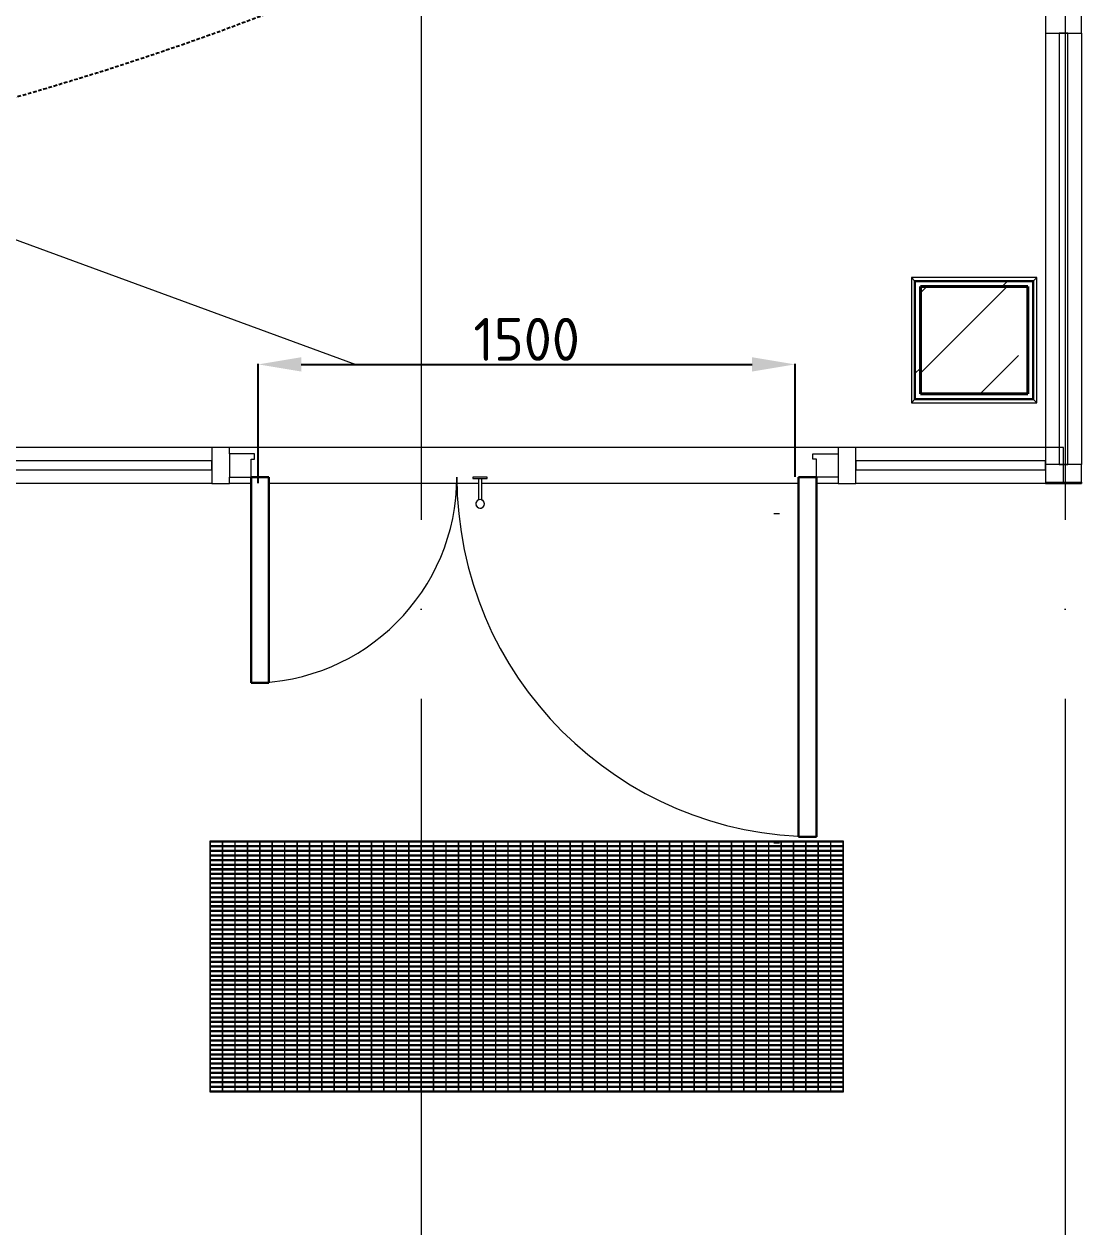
# Model space of a CAD drawing. Header units: millimetres. Extents: x -695119 to 412940, y -249585 to 622758.
# Drawn here: x 143302 to 146291, y 54407 to 57769 of the extents above; entities that cross this region are included whole.
import ezdxf

# ---------------------------------------------------------------- set-up
doc = ezdxf.new("R2010")
doc.units = ezdxf.units.MM
for name, pattern in [('ADSK_Линия сетки', [25, 20, -2.5, 0, -2.5]), ('ADSK_Невидимые', [5, 3, -2]), ('DASH', [0.75, 0.5, -0.25])]:
    doc.linetypes.add(name, pattern=pattern)
doc.layers.add('_19D-Телекоммуникационные шкафы', color=7, linetype='Continuous')
for name, color, linetype, lineweight in [('Витраж', 252, 'Continuous', 9), ('Двери', 8, 'Continuous', 9), ('Лестницы', 8, 'Continuous', 9), ('Линии', 7, 'Continuous', 9), ('Несущие колонны', 252, 'Continuous', 18), ('Обобщенные модели', 8, 'Continuous', 18), ('Ограждение', 8, 'Continuous', 9), ('Оси', 252, 'Continuous', 9), ('Панели витража', 8, 'Continuous', 9), ('Перекрытие', 252, 'Continuous', 18), ('Стены наружные', 252, 'Continuous', 18), ('ТХ Текст', 251, 'Continuous', 0)]:
    doc.layers.add(name, color=color, linetype=linetype, lineweight=lineweight)
doc.styles.get("Standard").update_dxf_attribs({"font": ''})
doc.styles.get('Standard').set_extended_font_data('GOST type B')
doc.dimstyles.new('ISO-25', dxfattribs={"dimtxt": 2.5, "dimasz": 2.5, "dimexe": 1.25, "dimexo": 0.625, "dimtad": 1, "dimtxsty": 'Standard', "dimcen": 2.5, "dimadec": 0, "dimazin": 0, "dimtfac": 1, "dimtmove": 0, "dimatfit": 3, "dimfxl": 1, "dimarcsym": 0})

# ---------------------------------------------------------------- blocks, each defined once
blk = doc.blocks.new('1 этаж')
at = {"layer": 'Несущие колонны', "lineweight": 9, "true_color": 0x636466}
h = blk.add_hatch(dxfattribs=at)
h.set_pattern_fill('FP_11', color=251, style=0, pattern_type=2)
h.set_pattern_definition([(45, (-32121.82, 98), (-224.5064, 224.5064), []), (45, (-31897.32, 98), (-224.5064, 224.5064), [396.875, -79.375, 3.353, -76.022])])
h.paths.add_polyline_path([(-28712.8, -24441.7), (-28712.8, -24141.7), (-29012.8, -24141.7), (-29012.8, -24441.7), (-28739.2, -24441.7)])
at = {"layer": 'Витраж', "color": 251, "lineweight": 18, "true_color": 0x636466, "extrusion": (0, 0, -1)}
for p, q in [((-28662.8, -23383.7), (-28662.8, -23433.7)), ((-28562.8, -23433.7), (-28562.8, -23383.7)), ((-28662.8, -23433.7), (-28562.8, -23433.7)), ((-30942.8, -24591.7), (-30992.8, -24591.7)), ((-30992.8, -24591.7), (-30992.8, -24691.7)), ((-30942.8, -24609.2), (-30942.8, -24591.7)), ((-29192.8, -24591.7), (-29242.8, -24591.7)), ((-29242.8, -24591.7), (-29242.8, -24609.2)), ((-29192.8, -24691.7), (-29192.8, -24591.7)), ((-28612.8, -24591.7), (-28662.8, -24591.7)), ((-28662.8, -24591.7), (-28662.8, -24691.7)), ((-28612.8, -24691.7), (-28612.8, -24591.7)), ((-30992.8, -24691.7), (-30942.8, -24691.7)), ((-30942.8, -24691.7), (-30942.8, -24674.2)), ((-29242.8, -24674.2), (-29242.8, -24691.7)), ((-29242.8, -24691.7), (-29192.8, -24691.7)), ((-28662.8, -24691.7), (-28612.8, -24691.7))]:
    blk.add_line(p, q, dxfattribs=at)
at = {"layer": 'Витраж', "color": 251, "true_color": 0x636466}
for p, q in [((-28662.8, -23433.7), (-28662.8, -24591.7)), ((-28562.8, -23433.7), (-28562.8, -24638.7)), ((-30992.8, -24591.7), (-32032.8, -24591.7)), ((-29242.8, -24591.7), (-30942.8, -24591.7)), ((-28662.8, -24591.7), (-29192.8, -24591.7)), ((-30992.8, -24691.7), (-32032.8, -24691.7)), ((-30882.8, -24691.7), (-30942.8, -24691.7)), ((-30247.5, -24691.7), (-30832.8, -24691.7)), ((-29352.8, -24691.7), (-30238.1, -24691.7)), ((-29242.8, -24691.7), (-29302.8, -24691.7)), ((-28662.8, -24691.7), (-29192.8, -24691.7))]:
    blk.add_line(p, q, dxfattribs=at)
at = {"layer": 'Витраж', "color": 251, "lineweight": 18, "true_color": 0x636466}
for p, q in [((-28562.8, -24638.7), (-28662.8, -24638.7)), ((-28662.8, -24638.7), (-28662.8, -24688.7)), ((-28562.8, -24688.7), (-28562.8, -24638.7)), ((-28662.8, -24688.7), (-28562.8, -24688.7))]:
    blk.add_line(p, q, dxfattribs=at)
at = {"layer": 'Двери', "color": 251, "true_color": 0x636466}
for p, q in [((-30942.8, -24609.2), (-30942.8, -24674.2)), ((-30872.8, -24609.2), (-30942.8, -24609.2)), ((-30882.8, -24674.2), (-30882.8, -24624.2)), ((-30882.8, -24624.2), (-30872.8, -24624.2)), ((-30872.8, -24624.2), (-30872.8, -24609.2)), ((-29312.8, -24609.2), (-29242.8, -24609.2)), ((-29312.8, -24624.2), (-29312.8, -24609.2)), ((-29302.8, -24624.2), (-29312.8, -24624.2)), ((-29302.8, -24674.2), (-29302.8, -24624.2)), ((-29242.8, -24609.2), (-29242.8, -24674.2)), ((-30942.8, -24674.2), (-30882.8, -24674.2)), ((-30262.8, -24674.2), (-30262.8, -24678.2)), ((-30262.8, -24674.2), (-30262.8, -24678.2)), ((-30222.8, -24674.2), (-30262.8, -24674.2)), ((-30262.1, -24674.2), (-30262.8, -24674.2)), ((-30262.1, -24674.2), (-30262.8, -24674.2)), ((-30262.1, -24674.2), (-30262.8, -24674.2)), ((-30262.8, -24678.2), (-30262.1, -24678.2)), ((-30262.8, -24678.2), (-30222.8, -24678.2)), ((-30262.8, -24678.2), (-30262.1, -24678.2)), ((-30262.8, -24678.2), (-30262.1, -24678.2)), ((-30247.8, -24678.2), (-30247.8, -24738.6)), ((-30237.8, -24738.7), (-30237.8, -24678.2)), ((-30222.8, -24674.2), (-30223.5, -24674.2)), ((-30222.8, -24674.2), (-30223.5, -24674.2)), ((-30222.8, -24674.2), (-30223.5, -24674.2)), ((-30223.5, -24678.2), (-30222.8, -24678.2)), ((-30223.5, -24678.2), (-30222.8, -24678.2)), ((-30223.5, -24678.2), (-30222.8, -24678.2)), ((-30222.8, -24678.2), (-30222.8, -24674.2)), ((-30222.8, -24678.2), (-30222.8, -24674.2)), ((-29242.8, -24674.2), (-29302.8, -24674.2))]:
    blk.add_line(p, q, dxfattribs=at)
at = {"layer": 'Двери', "color": 251, "lineweight": 30, "true_color": 0x636466}
for p, q in [((-30832.8, -24674.2), (-30882.8, -24674.2)), ((-30882.8, -24674.2), (-30882.8, -25249.2)), ((-30832.8, -25249.2), (-30832.8, -24674.2)), ((-29352.8, -25679.2), (-29352.8, -24674.2)), ((-29352.8, -24674.2), (-29302.8, -24674.2)), ((-29302.8, -24674.2), (-29302.8, -25679.2)), ((-30882.8, -25249.2), (-30832.8, -25249.2)), ((-29302.8, -25679.2), (-29352.8, -25679.2))]:
    blk.add_line(p, q, dxfattribs=at)
at = {"layer": 'Двери', "color": 251, "true_color": 0x636466}
for centre, radius, start, end in [((-30882.8, -24674.2), 575, 270, 0), ((-29302.8, -24674.2), 1005, 180, 270), ((-30242.8, -24749.2), 12, 0, 180), ((-30242.8, -24749.2), 12, 113.9342, 120), ((-30242.8, -24749.2), 12, 45, 66.0658), ((-30242.8, -24749.2), 12, 150, 180), ((-30242.8, -24749.2), 12, 180, 0), ((-30242.8, -24749.2), 12, 195, 255), ((-30242.8, -24749.2), 12, 270, 330), ((-30242.8, -24749.2), 12, 0, 30)]:
    blk.add_arc(centre, radius, start, end, dxfattribs=at)
at = {"layer": 'Лестницы', "color": 251, "true_color": 0x636466}
for p, q in [((-28562.8, -24691.7), (-28612.8, -24691.7)), ((-28562.8, -24688.7), (-28562.8, -24691.7))]:
    blk.add_line(p, q, dxfattribs=at)
at = {"layer": 'Линии', "color": 251, "linetype": 'ADSK_Невидимые', "ltscale": 100, "true_color": 0x636466}
for p, q in [((-29422.6, -24776.2), (-29406.3, -24776.2)), ((-29422.6, -25696.2), (-29406.3, -25696.2))]:
    blk.add_line(p, q, dxfattribs=at)
at = {"layer": 'Несущие колонны', "color": 251, "lineweight": 40, "true_color": 0x636466}
for p, q in [((-29012.8, -24441.7), (-29012.8, -24141.7)), ((-29012.8, -24141.7), (-28712.8, -24141.7)), ((-28712.8, -24141.7), (-29012.8, -24141.7)), ((-29012.8, -24141.7), (-29012.8, -24441.7)), ((-28712.8, -24141.7), (-28712.8, -24441.7)), ((-28712.8, -24441.7), (-28712.8, -24141.7)), ((-28712.8, -24441.7), (-29012.8, -24441.7)), ((-29012.8, -24441.7), (-28712.8, -24441.7))]:
    blk.add_line(p, q, dxfattribs=at)
at = {"layer": 'Обобщенные модели', "color": 251, "lineweight": 9, "true_color": 0x636466}
for p, q in [((-30996.1, -25691.7), (-30997.8, -25691.7)), ((-30997.8, -25691.7), (-30997.8, -26391.7)), ((-29227.8, -25691.7), (-30997.8, -25691.7)), ((-30997.8, -25691.7), (-30997.8, -25693.7)), ((-30997.8, -25693.7), (-29227.8, -25693.7)), ((-29227.8, -25704.7), (-30997.8, -25704.7)), ((-30997.8, -25704.7), (-30997.8, -25706.6)), ((-30997.8, -25706.6), (-29227.8, -25706.6)), ((-30996.1, -26391.7), (-30996.1, -25691.7)), ((-30961.5, -25691.7), (-30963.1, -25691.7)), ((-30963.1, -25691.7), (-30963.1, -26391.7)), ((-30961.5, -26391.7), (-30961.5, -25691.7)), ((-30926.8, -25691.7), (-30928.5, -25691.7)), ((-30928.5, -25691.7), (-30928.5, -26391.7)), ((-30926.8, -26391.7), (-30926.8, -25691.7)), ((-30892.1, -25691.7), (-30893.8, -25691.7)), ((-30893.8, -25691.7), (-30893.8, -26391.7)), ((-30892.1, -26391.7), (-30892.1, -25691.7)), ((-30857.4, -25691.7), (-30859.1, -25691.7)), ((-30859.1, -25691.7), (-30859.1, -26391.7)), ((-30857.4, -26391.7), (-30857.4, -25691.7)), ((-30822.8, -25691.7), (-30824.4, -25691.7)), ((-30824.4, -25691.7), (-30824.4, -26391.7)), ((-30822.8, -26391.7), (-30822.8, -25691.7)), ((-30788.1, -25691.7), (-30789.8, -25691.7)), ((-30789.8, -25691.7), (-30789.8, -26391.7)), ((-30788.1, -26391.7), (-30788.1, -25691.7)), ((-30753.4, -25691.7), (-30755.1, -25691.7)), ((-30755.1, -25691.7), (-30755.1, -26391.7)), ((-30753.4, -26391.7), (-30753.4, -25691.7)), ((-30718.7, -25691.7), (-30720.4, -25691.7)), ((-30720.4, -25691.7), (-30720.4, -26391.7)), ((-30718.7, -26391.7), (-30718.7, -25691.7)), ((-30684.1, -25691.7), (-30685.7, -25691.7)), ((-30685.7, -25691.7), (-30685.7, -26391.7)), ((-30684.1, -26391.7), (-30684.1, -25691.7)), ((-30649.4, -25691.7), (-30651.1, -25691.7)), ((-30651.1, -25691.7), (-30651.1, -26391.7)), ((-30649.4, -26391.7), (-30649.4, -25691.7)), ((-30614.7, -25691.7), (-30616.4, -25691.7)), ((-30616.4, -25691.7), (-30616.4, -26391.7)), ((-30614.7, -26391.7), (-30614.7, -25691.7)), ((-30580.1, -25691.7), (-30581.7, -25691.7)), ((-30581.7, -25691.7), (-30581.7, -26391.7)), ((-30580.1, -26391.7), (-30580.1, -25691.7)), ((-30545.4, -25691.7), (-30547.1, -25691.7)), ((-30547.1, -25691.7), (-30547.1, -26391.7)), ((-30545.4, -26391.7), (-30545.4, -25691.7)), ((-30510.7, -25691.7), (-30512.4, -25691.7)), ((-30512.4, -25691.7), (-30512.4, -26391.7)), ((-30510.7, -26391.7), (-30510.7, -25691.7)), ((-30476, -25691.7), (-30477.7, -25691.7)), ((-30477.7, -25691.7), (-30477.7, -26391.7)), ((-30476, -26391.7), (-30476, -25691.7)), ((-30441.4, -25691.7), (-30443, -25691.7)), ((-30443, -25691.7), (-30443, -26391.7)), ((-30441.4, -26391.7), (-30441.4, -25691.7)), ((-30406.7, -25691.7), (-30408.4, -25691.7)), ((-30408.4, -25691.7), (-30408.4, -26391.7)), ((-30406.7, -26391.7), (-30406.7, -25691.7)), ((-30372, -25691.7), (-30373.7, -25691.7)), ((-30373.7, -25691.7), (-30373.7, -26391.7)), ((-30372, -26391.7), (-30372, -25691.7)), ((-30337.3, -25691.7), (-30339, -25691.7)), ((-30339, -25691.7), (-30339, -26391.7)), ((-30337.3, -26391.7), (-30337.3, -25691.7)), ((-30302.7, -25691.7), (-30304.3, -25691.7)), ((-30304.3, -25691.7), (-30304.3, -26391.7)), ((-30302.7, -26391.7), (-30302.7, -25691.7)), ((-30268, -25691.7), (-30269.7, -25691.7)), ((-30269.7, -25691.7), (-30269.7, -26391.7)), ((-30268, -26391.7), (-30268, -25691.7)), ((-30233.3, -25691.7), (-30235, -25691.7)), ((-30235, -25691.7), (-30235, -26391.7)), ((-30233.3, -26391.7), (-30233.3, -25691.7)), ((-30198.6, -25691.7), (-30200.3, -25691.7)), ((-30200.3, -25691.7), (-30200.3, -26391.7)), ((-30198.6, -26391.7), (-30198.6, -25691.7)), ((-30164, -25691.7), (-30165.6, -25691.7)), ((-30165.6, -25691.7), (-30165.6, -26391.7)), ((-30164, -26391.7), (-30164, -25691.7)), ((-30129.3, -25691.7), (-30131, -25691.7)), ((-30131, -25691.7), (-30131, -26391.7)), ((-30129.3, -26391.7), (-30129.3, -25691.7)), ((-30094.6, -25691.7), (-30096.3, -25691.7)), ((-30096.3, -25691.7), (-30096.3, -26391.7)), ((-30094.6, -26391.7), (-30094.6, -25691.7)), ((-30060, -25691.7), (-30061.6, -25691.7)), ((-30061.6, -25691.7), (-30061.6, -26391.7)), ((-30060, -26391.7), (-30060, -25691.7)), ((-30025.3, -25691.7), (-30027, -25691.7)), ((-30027, -25691.7), (-30027, -26391.7)), ((-30025.3, -26391.7), (-30025.3, -25691.7)), ((-29990.6, -25691.7), (-29992.3, -25691.7)), ((-29992.3, -25691.7), (-29992.3, -26391.7)), ((-29990.6, -26391.7), (-29990.6, -25691.7)), ((-29955.9, -25691.7), (-29957.6, -25691.7)), ((-29957.6, -25691.7), (-29957.6, -26391.7)), ((-29955.9, -26391.7), (-29955.9, -25691.7)), ((-29921.3, -25691.7), (-29922.9, -25691.7)), ((-29922.9, -25691.7), (-29922.9, -26391.7)), ((-29921.3, -26391.7), (-29921.3, -25691.7)), ((-29886.6, -25691.7), (-29888.3, -25691.7)), ((-29888.3, -25691.7), (-29888.3, -26391.7)), ((-29886.6, -26391.7), (-29886.6, -25691.7)), ((-29851.9, -25691.7), (-29853.6, -25691.7)), ((-29853.6, -25691.7), (-29853.6, -26391.7)), ((-29851.9, -26391.7), (-29851.9, -25691.7)), ((-29817.2, -25691.7), (-29818.9, -25691.7)), ((-29818.9, -25691.7), (-29818.9, -26391.7)), ((-29817.2, -26391.7), (-29817.2, -25691.7)), ((-29782.6, -25691.7), (-29784.2, -25691.7)), ((-29784.2, -25691.7), (-29784.2, -26391.7)), ((-29782.6, -26391.7), (-29782.6, -25691.7)), ((-29747.9, -25691.7), (-29749.6, -25691.7)), ((-29749.6, -25691.7), (-29749.6, -26391.7)), ((-29747.9, -26391.7), (-29747.9, -25691.7)), ((-29713.2, -25691.7), (-29714.9, -25691.7)), ((-29714.9, -25691.7), (-29714.9, -26391.7)), ((-29713.2, -26391.7), (-29713.2, -25691.7)), ((-29678.6, -25691.7), (-29680.2, -25691.7)), ((-29680.2, -25691.7), (-29680.2, -26391.7)), ((-29678.6, -26391.7), (-29678.6, -25691.7)), ((-29643.9, -25691.7), (-29645.6, -25691.7)), ((-29645.6, -25691.7), (-29645.6, -26391.7)), ((-29643.9, -26391.7), (-29643.9, -25691.7)), ((-29609.2, -25691.7), (-29610.9, -25691.7)), ((-29610.9, -25691.7), (-29610.9, -26391.7)), ((-29609.2, -26391.7), (-29609.2, -25691.7)), ((-29574.5, -25691.7), (-29576.2, -25691.7)), ((-29576.2, -25691.7), (-29576.2, -26391.7)), ((-29574.5, -26391.7), (-29574.5, -25691.7)), ((-29539.9, -25691.7), (-29541.5, -25691.7)), ((-29541.5, -25691.7), (-29541.5, -26391.7)), ((-29539.9, -26391.7), (-29539.9, -25691.7)), ((-29505.2, -25691.7), (-29506.9, -25691.7)), ((-29506.9, -25691.7), (-29506.9, -26391.7)), ((-29505.2, -26391.7), (-29505.2, -25691.7)), ((-29470.5, -25691.7), (-29472.2, -25691.7)), ((-29472.2, -25691.7), (-29472.2, -26391.7)), ((-29470.5, -26391.7), (-29470.5, -25691.7)), ((-29435.8, -25691.7), (-29437.5, -25691.7)), ((-29437.5, -25691.7), (-29437.5, -26391.7)), ((-29435.8, -26391.7), (-29435.8, -25691.7)), ((-29401.2, -25691.7), (-29402.8, -25691.7)), ((-29402.8, -25691.7), (-29402.8, -26391.7)), ((-29401.2, -26391.7), (-29401.2, -25691.7)), ((-29366.5, -25691.7), (-29368.2, -25691.7)), ((-29368.2, -25691.7), (-29368.2, -26391.7)), ((-29366.5, -26391.7), (-29366.5, -25691.7)), ((-29331.8, -25691.7), (-29333.5, -25691.7)), ((-29333.5, -25691.7), (-29333.5, -26391.7)), ((-29331.8, -26391.7), (-29331.8, -25691.7)), ((-29297.1, -25691.7), (-29298.8, -25691.7)), ((-29298.8, -25691.7), (-29298.8, -26391.7)), ((-29297.1, -26391.7), (-29297.1, -25691.7)), ((-29262.5, -25691.7), (-29264.1, -25691.7)), ((-29264.1, -25691.7), (-29264.1, -26391.7)), ((-29262.5, -26391.7), (-29262.5, -25691.7)), ((-29227.8, -25691.7), (-29229.5, -25691.7)), ((-29229.5, -25691.7), (-29229.5, -26391.7)), ((-29227.8, -26391.7), (-29227.8, -25691.7)), ((-29227.8, -25693.7), (-29227.8, -25691.7)), ((-29227.8, -25706.6), (-29227.8, -25704.7)), ((-29227.8, -25717.6), (-30997.8, -25717.6)), ((-30997.8, -25717.6), (-30997.8, -25719.5)), ((-30997.8, -25719.5), (-29227.8, -25719.5)), ((-29227.8, -25730.5), (-30997.8, -25730.5)), ((-30997.8, -25730.5), (-30997.8, -25732.4)), ((-30997.8, -25732.4), (-29227.8, -25732.4)), ((-29227.8, -25743.4), (-30997.8, -25743.4)), ((-30997.8, -25743.4), (-30997.8, -25745.4)), ((-30997.8, -25745.4), (-29227.8, -25745.4)), ((-29227.8, -25719.5), (-29227.8, -25717.6)), ((-29227.8, -25732.4), (-29227.8, -25730.5)), ((-29227.8, -25745.4), (-29227.8, -25743.4)), ((-29227.8, -25756.4), (-30997.8, -25756.4)), ((-30997.8, -25756.4), (-30997.8, -25758.3)), ((-30997.8, -25758.3), (-29227.8, -25758.3)), ((-29227.8, -25769.3), (-30997.8, -25769.3)), ((-30997.8, -25769.3), (-30997.8, -25771.2)), ((-30997.8, -25771.2), (-29227.8, -25771.2)), ((-29227.8, -25758.3), (-29227.8, -25756.4)), ((-29227.8, -25771.2), (-29227.8, -25769.3)), ((-29227.8, -25782.2), (-30997.8, -25782.2)), ((-30997.8, -25782.2), (-30997.8, -25784.1)), ((-30997.8, -25784.1), (-29227.8, -25784.1)), ((-29227.8, -25795.1), (-30997.8, -25795.1)), ((-30997.8, -25795.1), (-30997.8, -25797.1)), ((-30997.8, -25797.1), (-29227.8, -25797.1)), ((-29227.8, -25808.1), (-30997.8, -25808.1)), ((-30997.8, -25808.1), (-30997.8, -25810)), ((-30997.8, -25810), (-29227.8, -25810)), ((-29227.8, -25784.1), (-29227.8, -25782.2)), ((-29227.8, -25797.1), (-29227.8, -25795.1)), ((-29227.8, -25810), (-29227.8, -25808.1)), ((-29227.8, -25821), (-30997.8, -25821)), ((-30997.8, -25821), (-30997.8, -25822.9)), ((-30997.8, -25822.9), (-29227.8, -25822.9)), ((-29227.8, -25833.9), (-30997.8, -25833.9)), ((-30997.8, -25833.9), (-30997.8, -25835.9)), ((-30997.8, -25835.9), (-29227.8, -25835.9)), ((-29227.8, -25846.9), (-30997.8, -25846.9)), ((-30997.8, -25846.9), (-30997.8, -25848.8)), ((-29227.8, -25822.9), (-29227.8, -25821)), ((-29227.8, -25835.9), (-29227.8, -25833.9)), ((-29227.8, -25848.8), (-29227.8, -25846.9)), ((-30997.8, -25848.8), (-29227.8, -25848.8)), ((-29227.8, -25859.8), (-30997.8, -25859.8)), ((-30997.8, -25859.8), (-30997.8, -25861.7)), ((-30997.8, -25861.7), (-29227.8, -25861.7)), ((-29227.8, -25872.7), (-30997.8, -25872.7)), ((-30997.8, -25872.7), (-30997.8, -25874.6)), ((-30997.8, -25874.6), (-29227.8, -25874.6)), ((-29227.8, -25861.7), (-29227.8, -25859.8)), ((-29227.8, -25874.6), (-29227.8, -25872.7)), ((-29227.8, -25885.6), (-30997.8, -25885.6)), ((-30997.8, -25885.6), (-30997.8, -25887.6)), ((-30997.8, -25887.6), (-29227.8, -25887.6)), ((-29227.8, -25898.6), (-30997.8, -25898.6)), ((-30997.8, -25898.6), (-30997.8, -25900.5)), ((-30997.8, -25900.5), (-29227.8, -25900.5)), ((-29227.8, -25911.5), (-30997.8, -25911.5)), ((-30997.8, -25911.5), (-30997.8, -25913.4)), ((-30997.8, -25913.4), (-29227.8, -25913.4)), ((-29227.8, -25887.6), (-29227.8, -25885.6)), ((-29227.8, -25900.5), (-29227.8, -25898.6)), ((-29227.8, -25913.4), (-29227.8, -25911.5)), ((-29227.8, -25924.4), (-30997.8, -25924.4)), ((-30997.8, -25924.4), (-30997.8, -25926.3)), ((-30997.8, -25926.3), (-29227.8, -25926.3)), ((-29227.8, -25937.3), (-30997.8, -25937.3)), ((-30997.8, -25937.3), (-30997.8, -25939.3)), ((-30997.8, -25939.3), (-29227.8, -25939.3)), ((-29227.8, -25926.3), (-29227.8, -25924.4)), ((-29227.8, -25939.3), (-29227.8, -25937.3)), ((-29227.8, -25950.3), (-30997.8, -25950.3)), ((-30997.8, -25950.3), (-30997.8, -25952.2)), ((-30997.8, -25952.2), (-29227.8, -25952.2)), ((-29227.8, -25963.2), (-30997.8, -25963.2)), ((-30997.8, -25963.2), (-30997.8, -25965.1)), ((-30997.8, -25965.1), (-29227.8, -25965.1)), ((-29227.8, -25976.1), (-30997.8, -25976.1)), ((-30997.8, -25976.1), (-30997.8, -25978.1)), ((-30997.8, -25978.1), (-29227.8, -25978.1)), ((-29227.8, -25952.2), (-29227.8, -25950.3)), ((-29227.8, -25965.1), (-29227.8, -25963.2)), ((-29227.8, -25978.1), (-29227.8, -25976.1)), ((-29227.8, -25989.1), (-30997.8, -25989.1)), ((-30997.8, -25989.1), (-30997.8, -25991)), ((-30997.8, -25991), (-29227.8, -25991)), ((-29227.8, -26002), (-30997.8, -26002)), ((-30997.8, -26002), (-30997.8, -26003.9)), ((-30997.8, -26003.9), (-29227.8, -26003.9)), ((-29227.8, -26014.9), (-30997.8, -26014.9)), ((-30997.8, -26014.9), (-30997.8, -26016.8)), ((-29227.8, -25991), (-29227.8, -25989.1)), ((-29227.8, -26003.9), (-29227.8, -26002)), ((-29227.8, -26016.8), (-29227.8, -26014.9)), ((-30997.8, -26016.8), (-29227.8, -26016.8)), ((-29227.8, -26027.8), (-30997.8, -26027.8)), ((-30997.8, -26027.8), (-30997.8, -26029.8)), ((-30997.8, -26029.8), (-29227.8, -26029.8)), ((-29227.8, -26040.8), (-30997.8, -26040.8)), ((-30997.8, -26040.8), (-30997.8, -26042.7)), ((-30997.8, -26042.7), (-29227.8, -26042.7)), ((-29227.8, -26029.8), (-29227.8, -26027.8)), ((-29227.8, -26042.7), (-29227.8, -26040.8)), ((-29227.8, -26053.7), (-30997.8, -26053.7)), ((-30997.8, -26053.7), (-30997.8, -26055.6)), ((-30997.8, -26055.6), (-29227.8, -26055.6)), ((-29227.8, -26066.6), (-30997.8, -26066.6)), ((-30997.8, -26066.6), (-30997.8, -26068.5)), ((-30997.8, -26068.5), (-29227.8, -26068.5)), ((-29227.8, -26079.5), (-30997.8, -26079.5)), ((-30997.8, -26079.5), (-30997.8, -26081.5)), ((-30997.8, -26081.5), (-29227.8, -26081.5)), ((-29227.8, -26055.6), (-29227.8, -26053.7)), ((-29227.8, -26068.5), (-29227.8, -26066.6)), ((-29227.8, -26081.5), (-29227.8, -26079.5)), ((-29227.8, -26092.5), (-30997.8, -26092.5)), ((-30997.8, -26092.5), (-30997.8, -26094.4)), ((-30997.8, -26094.4), (-29227.8, -26094.4)), ((-29227.8, -26105.4), (-30997.8, -26105.4)), ((-30997.8, -26105.4), (-30997.8, -26107.3)), ((-30997.8, -26107.3), (-29227.8, -26107.3)), ((-29227.8, -26094.4), (-29227.8, -26092.5)), ((-29227.8, -26107.3), (-29227.8, -26105.4)), ((-29227.8, -26118.3), (-30997.8, -26118.3)), ((-30997.8, -26118.3), (-30997.8, -26120.3)), ((-30997.8, -26120.3), (-29227.8, -26120.3)), ((-29227.8, -26131.3), (-30997.8, -26131.3)), ((-30997.8, -26131.3), (-30997.8, -26133.2)), ((-30997.8, -26133.2), (-29227.8, -26133.2)), ((-29227.8, -26144.2), (-30997.8, -26144.2)), ((-30997.8, -26144.2), (-30997.8, -26146.1)), ((-30997.8, -26146.1), (-29227.8, -26146.1)), ((-29227.8, -26120.3), (-29227.8, -26118.3)), ((-29227.8, -26133.2), (-29227.8, -26131.3)), ((-29227.8, -26146.1), (-29227.8, -26144.2)), ((-29227.8, -26157.1), (-30997.8, -26157.1)), ((-30997.8, -26157.1), (-30997.8, -26159)), ((-30997.8, -26159), (-29227.8, -26159)), ((-29227.8, -26170), (-30997.8, -26170)), ((-30997.8, -26170), (-30997.8, -26172)), ((-30997.8, -26172), (-29227.8, -26172)), ((-29227.8, -26183), (-30997.8, -26183)), ((-30997.8, -26183), (-30997.8, -26184.9)), ((-29227.8, -26159), (-29227.8, -26157.1)), ((-29227.8, -26172), (-29227.8, -26170)), ((-29227.8, -26184.9), (-29227.8, -26183)), ((-30997.8, -26184.9), (-29227.8, -26184.9)), ((-29227.8, -26195.9), (-30997.8, -26195.9)), ((-30997.8, -26195.9), (-30997.8, -26197.8)), ((-30997.8, -26197.8), (-29227.8, -26197.8)), ((-29227.8, -26208.8), (-30997.8, -26208.8)), ((-30997.8, -26208.8), (-30997.8, -26210.7)), ((-30997.8, -26210.7), (-29227.8, -26210.7)), ((-29227.8, -26197.8), (-29227.8, -26195.9)), ((-29227.8, -26210.7), (-29227.8, -26208.8)), ((-29227.8, -26221.7), (-30997.8, -26221.7)), ((-30997.8, -26221.7), (-30997.8, -26223.7)), ((-30997.8, -26223.7), (-29227.8, -26223.7)), ((-29227.8, -26234.7), (-30997.8, -26234.7)), ((-30997.8, -26234.7), (-30997.8, -26236.6)), ((-30997.8, -26236.6), (-29227.8, -26236.6)), ((-29227.8, -26247.6), (-30997.8, -26247.6)), ((-30997.8, -26247.6), (-30997.8, -26249.5)), ((-30997.8, -26249.5), (-29227.8, -26249.5)), ((-29227.8, -26223.7), (-29227.8, -26221.7)), ((-29227.8, -26236.6), (-29227.8, -26234.7)), ((-29227.8, -26249.5), (-29227.8, -26247.6)), ((-29227.8, -26260.5), (-30997.8, -26260.5)), ((-30997.8, -26260.5), (-30997.8, -26262.5)), ((-30997.8, -26262.5), (-29227.8, -26262.5)), ((-29227.8, -26273.5), (-30997.8, -26273.5)), ((-30997.8, -26273.5), (-30997.8, -26275.4)), ((-30997.8, -26275.4), (-29227.8, -26275.4)), ((-29227.8, -26262.5), (-29227.8, -26260.5)), ((-29227.8, -26275.4), (-29227.8, -26273.5)), ((-29227.8, -26286.4), (-30997.8, -26286.4)), ((-30997.8, -26286.4), (-30997.8, -26288.3)), ((-30997.8, -26288.3), (-29227.8, -26288.3)), ((-29227.8, -26299.3), (-30997.8, -26299.3)), ((-30997.8, -26299.3), (-30997.8, -26301.2)), ((-30997.8, -26301.2), (-29227.8, -26301.2)), ((-29227.8, -26312.2), (-30997.8, -26312.2)), ((-30997.8, -26312.2), (-30997.8, -26314.2)), ((-30997.8, -26314.2), (-29227.8, -26314.2)), ((-29227.8, -26288.3), (-29227.8, -26286.4)), ((-29227.8, -26301.2), (-29227.8, -26299.3)), ((-29227.8, -26314.2), (-29227.8, -26312.2)), ((-29227.8, -26325.2), (-30997.8, -26325.2)), ((-30997.8, -26325.2), (-30997.8, -26327.1)), ((-30997.8, -26327.1), (-29227.8, -26327.1)), ((-29227.8, -26338.1), (-30997.8, -26338.1)), ((-30997.8, -26338.1), (-30997.8, -26340)), ((-30997.8, -26340), (-29227.8, -26340)), ((-29227.8, -26351), (-30997.8, -26351)), ((-30997.8, -26351), (-30997.8, -26352.9)), ((-29227.8, -26327.1), (-29227.8, -26325.2)), ((-29227.8, -26340), (-29227.8, -26338.1)), ((-29227.8, -26352.9), (-29227.8, -26351)), ((-30997.8, -26352.9), (-29227.8, -26352.9)), ((-29227.8, -26363.9), (-30997.8, -26363.9)), ((-30997.8, -26363.9), (-30997.8, -26365.9)), ((-30997.8, -26365.9), (-29227.8, -26365.9)), ((-29227.8, -26376.9), (-30997.8, -26376.9)), ((-30997.8, -26376.9), (-30997.8, -26378.8)), ((-30997.8, -26378.8), (-29227.8, -26378.8)), ((-29227.8, -26365.9), (-29227.8, -26363.9)), ((-29227.8, -26378.8), (-29227.8, -26376.9)), ((-29227.8, -26389.8), (-30997.8, -26389.8)), ((-30997.8, -26389.8), (-30997.8, -26391.7)), ((-30997.8, -26391.7), (-29227.8, -26391.7)), ((-30997.8, -26391.7), (-30996.1, -26391.7)), ((-30963.1, -26391.7), (-30961.5, -26391.7)), ((-30928.5, -26391.7), (-30926.8, -26391.7)), ((-30893.8, -26391.7), (-30892.1, -26391.7)), ((-30859.1, -26391.7), (-30857.4, -26391.7)), ((-30824.4, -26391.7), (-30822.8, -26391.7)), ((-30789.8, -26391.7), (-30788.1, -26391.7)), ((-30755.1, -26391.7), (-30753.4, -26391.7)), ((-30720.4, -26391.7), (-30718.7, -26391.7)), ((-30685.7, -26391.7), (-30684.1, -26391.7)), ((-30651.1, -26391.7), (-30649.4, -26391.7)), ((-30616.4, -26391.7), (-30614.7, -26391.7)), ((-30581.7, -26391.7), (-30580.1, -26391.7)), ((-30547.1, -26391.7), (-30545.4, -26391.7)), ((-30512.4, -26391.7), (-30510.7, -26391.7)), ((-30477.7, -26391.7), (-30476, -26391.7)), ((-30443, -26391.7), (-30441.4, -26391.7)), ((-30408.4, -26391.7), (-30406.7, -26391.7)), ((-30373.7, -26391.7), (-30372, -26391.7)), ((-30339, -26391.7), (-30337.3, -26391.7)), ((-30304.3, -26391.7), (-30302.7, -26391.7)), ((-30269.7, -26391.7), (-30268, -26391.7)), ((-30235, -26391.7), (-30233.3, -26391.7)), ((-30200.3, -26391.7), (-30198.6, -26391.7)), ((-30165.6, -26391.7), (-30164, -26391.7)), ((-30131, -26391.7), (-30129.3, -26391.7)), ((-30096.3, -26391.7), (-30094.6, -26391.7)), ((-30061.6, -26391.7), (-30060, -26391.7)), ((-30027, -26391.7), (-30025.3, -26391.7)), ((-29992.3, -26391.7), (-29990.6, -26391.7)), ((-29957.6, -26391.7), (-29955.9, -26391.7)), ((-29922.9, -26391.7), (-29921.3, -26391.7)), ((-29888.3, -26391.7), (-29886.6, -26391.7)), ((-29853.6, -26391.7), (-29851.9, -26391.7)), ((-29818.9, -26391.7), (-29817.2, -26391.7)), ((-29784.2, -26391.7), (-29782.6, -26391.7)), ((-29749.6, -26391.7), (-29747.9, -26391.7)), ((-29714.9, -26391.7), (-29713.2, -26391.7)), ((-29680.2, -26391.7), (-29678.6, -26391.7)), ((-29645.6, -26391.7), (-29643.9, -26391.7)), ((-29610.9, -26391.7), (-29609.2, -26391.7)), ((-29576.2, -26391.7), (-29574.5, -26391.7)), ((-29541.5, -26391.7), (-29539.9, -26391.7)), ((-29506.9, -26391.7), (-29505.2, -26391.7)), ((-29472.2, -26391.7), (-29470.5, -26391.7)), ((-29437.5, -26391.7), (-29435.8, -26391.7)), ((-29402.8, -26391.7), (-29401.2, -26391.7)), ((-29368.2, -26391.7), (-29366.5, -26391.7)), ((-29333.5, -26391.7), (-29331.8, -26391.7)), ((-29298.8, -26391.7), (-29297.1, -26391.7)), ((-29264.1, -26391.7), (-29262.5, -26391.7)), ((-29229.5, -26391.7), (-29227.8, -26391.7)), ((-29227.8, -26391.7), (-29227.8, -26389.8))]:
    blk.add_line(p, q, dxfattribs=at)
at = {"layer": 'Ограждение', "color": 251, "true_color": 0x636466}
for p, q in [((-29037.8, -24116.7), (-29037.8, -24466.7)), ((-28687.8, -24116.7), (-29037.8, -24116.7)), ((-29027.8, -24126.7), (-29037.8, -24116.7)), ((-28687.8, -24116.7), (-28697.8, -24126.7)), ((-28687.8, -24466.7), (-28687.8, -24116.7)), ((-29037.8, -24466.7), (-29027.8, -24456.7)), ((-29037.8, -24466.7), (-28687.8, -24466.7)), ((-28687.8, -24466.7), (-28697.8, -24456.7))]:
    blk.add_line(p, q, dxfattribs=at)
at = {"layer": 'Оси', "color": 251, "linetype": 'ADSK_Линия сетки', "ltscale": 100, "true_color": 0x636466}
for p, q in [((-30407.8, 32208.9), (-30407.8, -33767.9)), ((-28607.8, 32208.9), (-28607.8, -33767.9))]:
    blk.add_line(p, q, dxfattribs=at)
at = {"layer": 'Панели витража', "color": 251, "lineweight": 18, "true_color": 0x636466}
for p, q in [((-28600.3, -23433.7), (-28625.3, -23433.7)), ((-28625.3, -23433.7), (-28625.3, -24638.7)), ((-28600.3, -24638.7), (-28600.3, -23433.7)), ((-30992.8, -24629.2), (-32032.8, -24629.2)), ((-30992.8, -24654.2), (-30992.8, -24629.2)), ((-28662.8, -24629.2), (-29192.8, -24629.2)), ((-29192.8, -24629.2), (-29192.8, -24654.2)), ((-28662.8, -24654.2), (-28662.8, -24629.2)), ((-32032.8, -24654.2), (-30992.8, -24654.2)), ((-29192.8, -24654.2), (-28662.8, -24654.2)), ((-28625.3, -24638.7), (-28600.3, -24638.7))]:
    blk.add_line(p, q, dxfattribs=at)
at = {"layer": 'Перекрытие', "color": 251, "ltscale": 100, "true_color": 0x636466}
for p, q in [((-28612.8, -24691.7), (-28562.8, -24691.7)), ((-28562.8, -24691.7), (-28562.8, -24688.7))]:
    blk.add_line(p, q, dxfattribs=at)
at = {"layer": 'Стены наружные', "color": 251, "lineweight": 30, "true_color": 0x636466}
for p, q in [((-28697.8, -24126.7), (-29027.8, -24126.7)), ((-29027.8, -24126.7), (-29027.8, -24456.7)), ((-28697.8, -24456.7), (-28697.8, -24126.7)), ((-29027.8, -24456.7), (-28697.8, -24456.7))]:
    blk.add_line(p, q, dxfattribs=at)
at = {"layer": 'Стены наружные', "color": 251, "linetype": 'Continuous', "lineweight": 9, "true_color": 0x636466}
for p, q in [((-28784.4, -24141.7), (-28769.4, -24126.7)), ((-29027.8, -24385.1), (-29012.8, -24370.1))]:
    blk.add_line(p, q, dxfattribs=at)
blk = doc.blocks.new('*D1134')
at = {"color": 0, "linetype": 'ByBlock', "lineweight": -2, "transparency": 16777216}
for p, q in [((143956.4, 56485.8), (143956.4, 56819)), ((144076.4, 56817.7), (145336.4, 56817.7)), ((145456.4, 56503.3), (145456.4, 56819))]:
    blk.add_line(p, q, dxfattribs=at)
at = {"color": 0, "linetype": 'ByBlock', "transparency": 16777216}
for points in [[(144076.4, 56837.7), (144076.4, 56797.7), (143956.4, 56817.7)], [(145336.4, 56837.7), (145336.4, 56797.7), (145456.4, 56817.7)]]:
    blk.add_solid(points, dxfattribs=at)
at = {"layer": 'Defpoints', "color": 0, "linetype": 'ByBlock', "transparency": 16777216}
for p in [(145456.4, 56817.7), (143956.4, 56485.2), (145456.4, 56502.7)]:
    blk.add_point(p, dxfattribs=at)
at = {"color": 0, "linetype": 'ByBlock', "lineweight": 15, "transparency": 16777216, "insert": (144706.4, 56887.7), "char_height": 120, "attachment_point": 5}
blk.add_mtext('1500', dxfattribs=at)

msp = doc.modelspace()

# ---------------------------------------------------------------- linework, layer by layer
at = {"layer": '_19D-Телекоммуникационные шкафы', "color": 7, "linetype": 'DASH', "ltscale": 20}
msp.add_circle((140998.921, 65593.037), 8344.415, dxfattribs=at)
at = {"layer": 'ТХ Текст', "color": 251, "ltscale": 100}
msp.add_lwpolyline([(141563.388, 56828.116), (138745.221, 58831.011), (144229.479, 56817.746)], dxfattribs=at)

# ---------------------------------------------------------------- block references
msp.add_blockref('1 этаж', (174819.19, 81176.937))

# ---------------------------------------------------------------- dimensions: what is measured, and where the dimension line sits
at = {"color": 0, "linetype": 'ByBlock', "lineweight": 15}
dim = msp.add_linear_dim(base=(145456.388, 56817.746), p1=(143956.388, 56485.205), p2=(145456.388, 56502.705), text='1500', dimstyle='ISO-25', override={"dimtxt": 120, "dimasz": 120, "dimgap": 10}, dxfattribs=at)
dim.commit()
dim.dimension.update_dxf_attribs({"geometry": '*D1134', "text_midpoint": (144706.388, 56817.746), "dimtype": 160})

doc.saveas('drawing.dxf')
